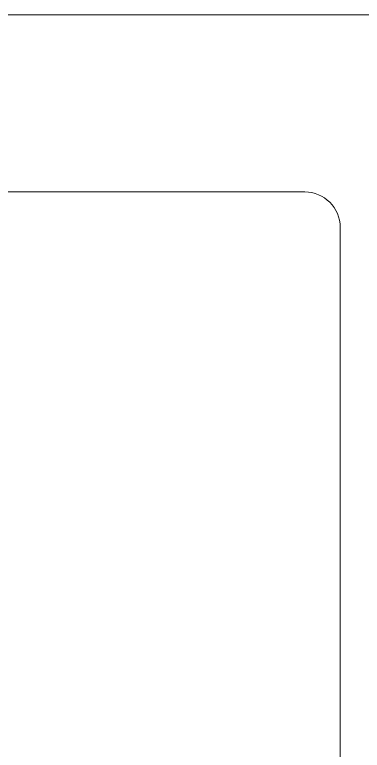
# Model space of a CAD drawing. Header units: metres. Extents: x -232 to 581, y 30 to 789.
# Drawn here: x 231.095 to 231.488, y 731.992 to 732.822 of the extents above; entities that cross this region are included whole.
import ezdxf

# ---------------------------------------------------------------- set-up
doc = ezdxf.new("R2010")
doc.units = ezdxf.units.M
doc.layers.add('A-WALL', color=250, linetype='Continuous', lineweight=20)
doc.layers.add('baños', color=140, linetype='Continuous', lineweight=0)
doc.styles.get("Standard").update_dxf_attribs({"font": 'arial.ttf'})

# ---------------------------------------------------------------- blocks, each defined once
blk = doc.blocks.new('21.11.2025 LN09 2DO NIVEL')
at = {"layer": 'A-WALL', "color": 18, "true_color": 0x000000}
for p, q in [((266.86851, 146.20145), (270.36347, 146.20145)), ((267.21851, 146.00145), (270.08851, 146.00145)), ((270.12851, 145.96145), (270.12851, 144.04145))]:
    blk.add_line(p, q, dxfattribs=at)
blk.add_arc((270.08851, 145.96145), 0.04, 0, 90, dxfattribs=at)
at = {"layer": 'baños', "color": 18, "linetype": 'Continuous', "true_color": 0x000000, "flags": 8}
for tag, p in [('MODELNUMBER', (265.51387, 159.78254, 0)), ('TRADENAME', (265.51387, 159.7825, 0)), ('MATERIAL', (265.51387, 159.78242, 0)), ('PRODUCT', (265.51387, 159.78246, 0)), ('MODELNUMBER', (266.68861, 159.78254, 0)), ('TRADENAME', (266.68861, 159.7825, 0)), ('PRODUCT', (266.68861, 159.78246, 0)), ('MATERIAL', (266.68861, 159.78242, 0))]:
    blk.add_attdef(tag, p, '', height=0.0000254, rotation=180.00008, dxfattribs=at)

msp = doc.modelspace()

# ---------------------------------------------------------------- block references
at = {"color": 1}
msp.add_blockref('21.11.2025 LN09 2DO NIVEL', (-38.66582, 586.62098), dxfattribs=at)

doc.saveas('drawing.dxf')
